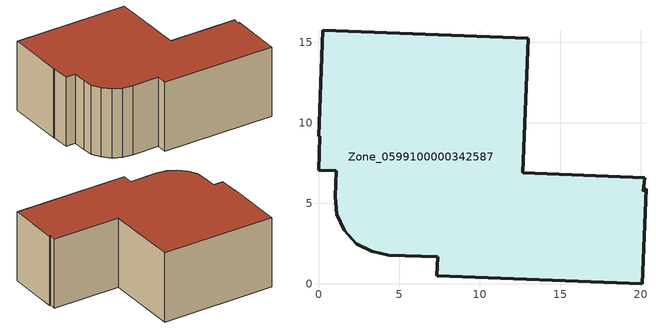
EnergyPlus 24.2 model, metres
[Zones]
Zone_0599100000342587
 floor ground (C_G): 7.34,0.5 7.39,1.68 4.37,1.79 3.29,2.02 2.33,2.5 1.61,3.32 1.12,4.33 1.04,5.42 1.1,7.02 0,7.05 0.08,9.16 0,9.16 0.27,15.75 13.02,15.24 12.67,6.9 20.26,6.58 20.16,5.74 20.32,5.9 20.08,0 z0
 wall outside (C_F): 0,9.16 0.08,9.16 0,7.05 1.1,7.02 1.04,5.42 1.12,4.33 1.61,3.32 2.33,2.5 3.29,2.02 4.37,1.79 7.39,1.68 7.34,0.5 20.08,0 20.32,5.9 20.16,5.74 20.26,6.58 12.67,6.9 13.02,15.24 0.27,15.75 0,9.16 z0:7.88
 roof outside (C_R): 20.26,6.58 12.67,6.9 13.02,15.24 0.27,15.75 0,9.16 0.08,9.16 0,7.05 1.1,7.02 1.04,5.42 1.12,4.33 1.61,3.32 2.33,2.5 3.29,2.02 4.37,1.79 7.39,1.68 7.34,0.5 20.08,0 20.32,5.9 20.16,5.74 z7.88
[BUILDING]
Pand.0599100000342587: North Axis=0; Terrain=City; Loads Convergence Tolerance Value=0.04; Temperature Convergence Tolerance Value=0.4; Solar Distribution=FullExterior; Maximum Number of Warmup Days=25; Minimum Number of Warmup Days=1
[Site:Location]
Rotterdam.The.Hague.AP_ZH_NLD Design_Conditions: Latitude=51.96; Longitude=4.45; Time Zone=1; Elevation=-4.5
[SITE:GROUNDTEMPERATURE:BUILDINGSURFACE]
18, 18, 18, 18, 18, 18, 18, 18, 18, 18, 18, 18
[MATERIAL] Thermal Absorptance=0.9; Solar Absorptance=0.7; Visible Absorptance=0.7
Name | Roughness | Thickness | Conductivity | Density | Specific Heat
G.D.1992-2005 | MediumSmooth | 0.15 | 0.06 | 540 | 1210
F.D.1992-2005 | Rough | 0.3 | 0.12 | 1920 | 840
R.D.1992-2005 | MediumRough | 0.2 | 0.08 | 1500 | 1000
[CONSTRUCTION]
C_G: G.D.1992-2005
C_F: F.D.1992-2005
C_R: R.D.1992-2005
[ZONE]
Zone_0599100000342587: Type=1; Multiplier=1; Ceiling Height=Autocalculate; Volume=Autocalculate; Floor Area=autocalculate; Part of Total Floor Area=Yes
[ZONEINFILTRATION:DESIGNFLOWRATE]
Infil_Zone_0599100000342587: Zone or ZoneList or Space or SpaceList=Zone_0599100000342587; Schedule=AlwaysOn; Design Flow Rate Calculation Method=Flow/Area; Flow Rate per Floor Area=0.0021; Constant Term Coefficient=1; Temperature Term Coefficient=0; Velocity Term Coefficient=0; Velocity Squared Term Coefficient=0
[HVACTEMPLATE:ZONE:IDEALLOADSAIRSYSTEM]
Zone_0599100000342587: Maximum Heating Supply Air Temperature=50; Minimum Cooling Supply Air Temperature=13; Maximum Heating Supply Air Humidity Ratio=0.0156; Minimum Cooling Supply Air Humidity Ratio=0.0077; Heating Limit=NoLimit; Cooling Limit=NoLimit; Dehumidification Control Type=ConstantSensibleHeatRatio; Cooling Sensible Heat Ratio=0.7; Dehumidification Setpoint=60; Humidification Control Type=None; Humidification Setpoint=30; Outdoor Air Method=None; Outdoor Air Flow Rate per Person=0.00944; Outdoor Air Flow Rate per Zone Floor Area=0; Outdoor Air Flow Rate per Zone=0; Demand Controlled Ventilation Type=None; Outdoor Air Economizer Type=NoEconomizer; Heat Recovery Type=None; Sensible Heat Recovery Effectiveness=0.7; Latent Heat Recovery Effectiveness=0.65
[ZONECONTROL:THERMOSTAT]
ThermostatControl_Zone_0599100000342587: Zone or ZoneList=Zone_0599100000342587; Control Type Schedule=DualSetpointControlType; Control 1=Thermostat_Zone_0599100000342587; Temperature Difference Between Cutout And Setpoint=0
[THERMOSTATSETPOINT:DUALSETPOINT]
Thermostat_Zone_0599100000342587: Heating Setpoint Temperature Schedule=HeatingSetpoint_Zone_0599100000342587; Cooling Setpoint Temperature Schedule=CoolingSetpoint_Zone_0599100000342587
[SCHEDULE:COMPACT]
HeatingSetpoint_Zone_0599100000342587: Through: 12/31, For: AllDays, Until: 24:00, 21
CoolingSetpoint_Zone_0599100000342587: Through: 12/31, For: AllDays, Until: 24:00, 24
DualSetpointControlType: Through: 12/31, For: AllDays, Until: 24:00, 4
AlwaysOn: Through: 12/31, For: AllDays, Until: 24:00, 1
